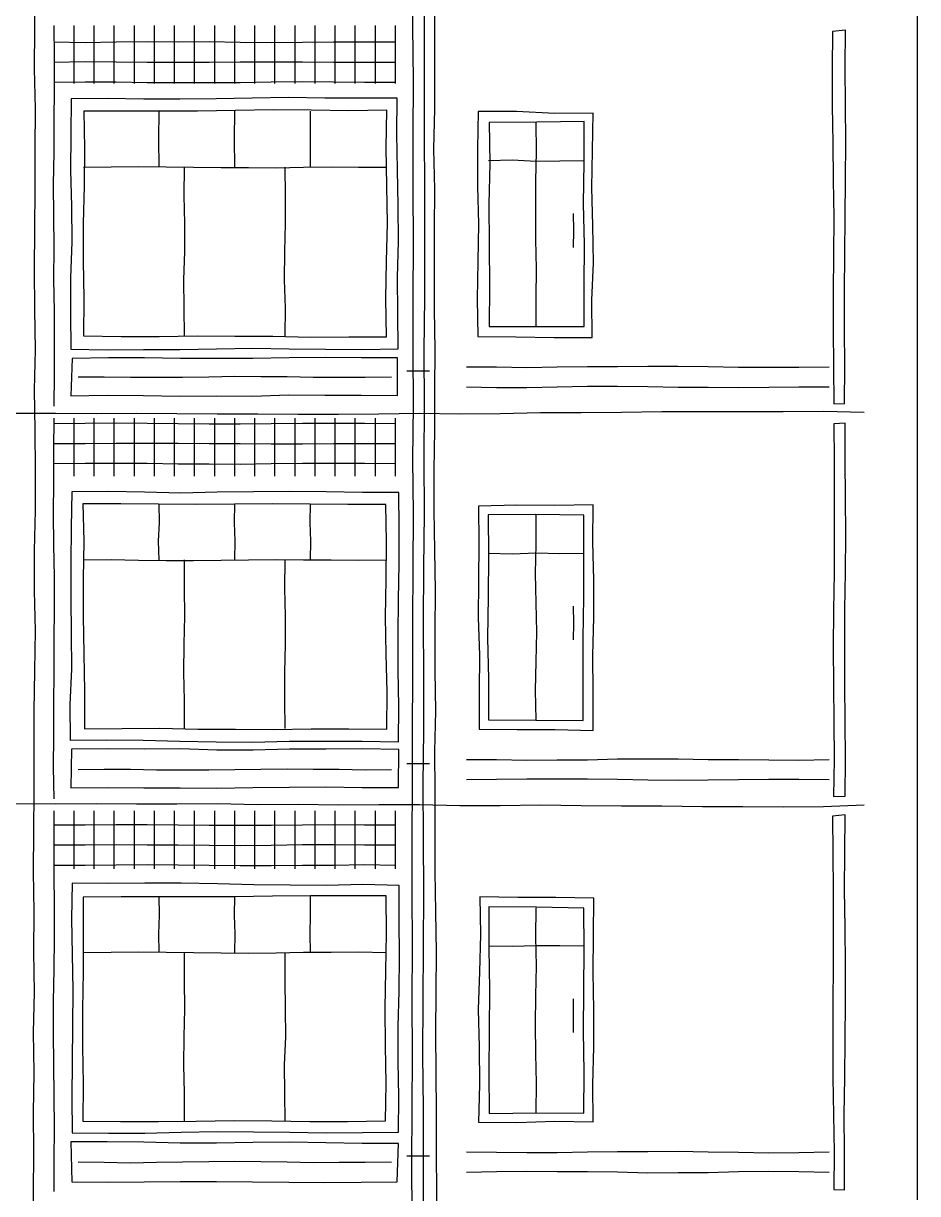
# Model space of a CAD drawing. Header units: millimetres. Extents: x 0 to 165, y 0 to 320.
# Drawn here: x 98.2 to 165, y 79 to 166.4 of the extents above; entities that cross this region are included whole.
import ezdxf

# ---------------------------------------------------------------- set-up
doc = ezdxf.new("R2010")
doc.units = ezdxf.units.MM
for name, color, linetype, true_color in [('01_KARKAS', 1, 'Continuous', 0xd62728), ('03_BALKONY', 3, 'Continuous', 0x2ca02c), ('04_KLADKA', 32, 'Continuous', 0x8c5a2b), ('06_VODOSTOK', 4, 'Continuous', 0x0f9aa0)]:
    doc.layers.add(name, color=color, linetype=linetype, true_color=true_color)

msp = doc.modelspace()

# ---------------------------------------------------------------- linework, layer by layer
at = {"layer": '01_KARKAS'}
for points in [[(98.922, 76), (98.961, 79), (99.002, 82), (98.971, 85), (99.004, 88), (98.976, 91), (99.038, 94), (99.002, 97), (99.009, 100), (98.97, 103), (98.981, 106), (99.014, 109), (99.005, 112), (99.004, 115), (99.06, 118), (99.106, 121), (99.039, 124), (99.044, 127), (99.115, 130), (99.122, 133), (99.096, 136), (99.041, 139), (99.123, 142), (99.057, 145), (99.045, 148), (99.069, 151), (99.1, 154), (99.08, 157), (99.108, 160), (99.041, 163), (99.064, 166), (99.072, 169)], [(129.096, 76), (129.088, 79), (129.071, 82), (129.057, 85), (129.045, 88), (129.013, 91), (129.043, 94), (129.064, 97), (129.007, 100), (128.967, 103), (128.955, 106), (128.963, 109), (128.952, 112), (129.009, 115), (128.966, 118), (128.971, 121), (128.989, 124), (128.931, 127), (128.887, 130), (128.89, 133), (128.934, 136), (128.95, 139), (128.957, 142), (128.926, 145), (128.929, 148), (128.92, 151), (128.93, 154), (128.879, 157), (128.935, 160), (128.948, 163), (128.931, 166), (128.95, 169)], [(165, 78.491), (165, 81.509), (165, 84.528), (165, 87.547), (165, 90.566), (165, 93.585), (165, 96.604), (165, 99.623), (165, 102.642), (165, 105.66), (165, 108.679), (165, 111.698), (165, 114.717), (165, 117.736), (165, 120.755), (165, 123.774), (165, 126.792), (165, 129.811), (165, 132.83), (165, 135.849), (165, 138.868), (165, 141.887), (165, 144.906), (165, 147.925), (165, 150.943), (165, 153.962), (165, 156.981), (165, 160), (165, 163.019), (165, 166.038), (165, 169.057)], [(97.596, 137.265), (100.615, 137.274), (103.635, 137.247), (106.654, 137.276), (109.673, 137.251), (112.692, 137.217), (115.712, 137.222), (118.731, 137.201), (121.75, 137.196), (124.769, 137.203), (127.788, 137.275), (130.808, 137.223), (133.827, 137.241), (136.846, 137.302), (139.865, 137.325), (142.885, 137.349), (145.904, 137.378), (148.923, 137.386), (151.942, 137.383), (154.962, 137.396), (157.981, 137.423), (161, 137.333)], [(97.596, 108.102), (100.615, 108.081), (103.635, 108.107), (106.654, 108.081), (109.673, 108.086), (112.692, 108.108), (115.712, 108.02), (118.731, 108.057), (121.75, 108.001), (124.769, 108.021), (127.788, 108.028), (130.808, 107.955), (133.827, 107.942), (136.846, 107.992), (139.865, 107.947), (142.885, 107.916), (145.904, 107.922), (148.923, 107.874), (151.942, 107.871), (154.962, 107.863), (157.981, 107.876), (161, 108)]]:
    msp.add_lwpolyline(points, dxfattribs=at)
at = {"layer": '03_BALKONY'}
for points in [[(158.639, 165.788), (158.615, 163.006), (158.616, 160.224), (158.676, 157.443), (158.704, 154.661), (158.747, 151.879), (158.721, 149.097), (158.684, 146.315), (158.686, 143.533), (158.707, 140.751), (158.754, 137.97)], [(159.623, 165.878), (158.639, 165.788)], [(159.552, 137.98), (159.563, 140.77), (159.548, 143.56), (159.542, 146.35), (159.558, 149.139), (159.593, 151.929), (159.619, 154.719), (159.645, 157.508), (159.626, 160.298), (159.589, 163.088), (159.623, 165.878)], [(101.789, 160.739), (101.755, 158.068), (101.717, 155.397), (101.811, 152.726), (101.833, 150.054), (101.738, 147.384), (101.719, 144.713), (101.748, 142.042)], [(126.121, 160.81), (123.418, 160.789), (120.714, 160.804), (118.01, 160.856), (115.307, 160.804), (112.603, 160.76), (109.9, 160.728), (107.196, 160.726), (104.493, 160.774), (101.789, 160.739)], [(126.214, 142.071), (126.177, 144.748), (126.158, 147.425), (126.222, 150.102), (126.193, 152.779), (126.146, 155.456), (126.099, 158.133), (126.121, 160.81)], [(102.725, 159.831), (102.764, 157.032), (102.754, 154.234), (102.679, 151.436), (102.684, 148.637), (102.719, 145.839), (102.693, 143.04)], [(125.357, 159.901), (122.528, 159.854), (119.699, 159.903), (116.87, 159.919), (114.041, 159.876), (111.212, 159.83), (108.383, 159.829), (105.554, 159.828), (102.725, 159.831)], [(108.35, 155.633), (108.328, 157.733), (108.35, 159.833)], [(114, 155.633), (113.973, 157.733), (114, 159.833)], [(119.65, 155.633), (119.657, 157.733), (119.65, 159.833)], [(125.338, 142.973), (125.29, 145.795), (125.343, 148.616), (125.397, 151.437), (125.352, 154.258), (125.312, 157.08), (125.357, 159.901)], [(132.172, 159.812), (132.116, 157.01), (132.136, 154.208), (132.192, 151.405), (132.152, 148.603), (132.111, 145.801), (132.146, 142.999)], [(140.758, 159.678), (137.895, 159.661), (135.034, 159.796), (132.172, 159.812)], [(140.704, 142.918), (140.673, 145.712), (140.788, 148.504), (140.736, 151.298), (140.677, 154.092), (140.72, 156.885), (140.758, 159.678)], [(133.007, 158.974), (133.038, 155.927), (132.974, 152.881), (132.997, 149.835), (133.02, 146.789), (133, 143.743)], [(140.101, 159.047), (136.554, 159.011), (133.007, 158.974)], [(136.5, 143.683), (136.51, 145.869), (136.537, 148.055), (136.492, 150.24), (136.48, 152.426), (136.491, 154.612), (136.541, 156.798), (136.5, 158.983)], [(140.092, 143.727), (140.106, 146.791), (140.111, 149.855), (140.053, 152.919), (140.103, 155.983), (140.101, 159.047)], [(102.7, 155.633), (104.755, 155.657), (106.809, 155.684), (108.864, 155.675), (110.918, 155.643), (112.973, 155.607), (115.027, 155.614), (117.082, 155.6), (119.136, 155.636), (121.191, 155.678), (123.245, 155.655), (125.3, 155.633)], [(110.233, 143.033), (110.219, 145.133), (110.2, 147.233), (110.262, 149.333), (110.277, 151.433), (110.225, 153.533), (110.233, 155.633)], [(117.767, 143.033), (117.783, 145.133), (117.725, 147.233), (117.741, 149.333), (117.78, 151.433), (117.795, 153.533), (117.767, 155.633)], [(132.95, 156.133), (134.725, 156.183), (136.5, 156.088), (138.275, 156.126), (140.05, 156.133)], [(139.3, 149.653), (139.314, 150.913), (139.3, 152.173)], [(133, 143.743), (136.546, 143.747), (140.092, 143.727)], [(102.693, 143.04), (105.523, 142.982), (108.354, 142.999), (111.185, 143.037), (114.015, 143.026), (116.846, 143.016), (119.677, 142.954), (122.507, 142.971), (125.338, 142.973)], [(132.146, 142.999), (134.999, 142.979), (137.851, 142.915), (140.704, 142.918)], [(101.748, 142.042), (104.466, 142.007), (107.185, 142.012), (109.903, 142.009), (112.622, 142.072), (115.34, 142.11), (118.059, 142.071), (120.777, 142.039), (123.496, 142.023), (126.214, 142.071)], [(101.858, 141.357), (101.764, 138.567)], [(126.152, 141.401), (123.452, 141.408), (120.753, 141.425), (118.054, 141.406), (115.355, 141.344), (112.655, 141.355), (109.956, 141.344), (107.257, 141.409), (104.557, 141.397), (101.858, 141.357)], [(126.148, 138.589), (126.152, 141.401)], [(131.3, 140.733), (133.558, 140.719), (135.817, 140.666), (138.075, 140.719), (140.333, 140.741), (142.592, 140.739), (144.85, 140.775), (147.108, 140.788), (149.367, 140.741), (151.625, 140.706), (153.883, 140.707), (156.142, 140.702), (158.4, 140.733)], [(102.3, 139.983), (104.25, 139.97), (106.2, 139.966), (108.15, 139.962), (110.1, 139.963), (112.05, 139.976), (114, 140.018), (115.95, 140.006), (117.9, 139.993), (119.85, 139.954), (121.8, 139.947), (123.75, 139.964), (125.7, 139.983)], [(131.3, 139.233), (133.558, 139.19), (135.817, 139.187), (138.075, 139.224), (140.333, 139.288), (142.592, 139.289), (144.85, 139.257), (147.108, 139.199), (149.367, 139.204), (151.625, 139.186), (153.883, 139.197), (156.142, 139.226), (158.4, 139.233)], [(101.764, 138.567), (104.474, 138.61), (107.183, 138.587), (109.892, 138.54), (112.602, 138.553), (115.311, 138.544), (118.02, 138.625), (120.729, 138.604), (123.439, 138.615), (126.148, 138.589)], [(158.754, 137.97), (159.552, 137.98)], [(158.748, 136.467), (158.761, 133.683), (158.781, 130.898), (158.772, 128.113), (158.757, 125.328), (158.716, 122.543), (158.694, 119.758), (158.711, 116.973), (158.732, 114.189), (158.763, 111.404), (158.728, 108.619)], [(159.6, 136.528), (158.748, 136.467)], [(159.589, 108.645), (159.61, 111.433), (159.602, 114.222), (159.566, 117.01), (159.562, 119.798), (159.569, 122.586), (159.621, 125.375), (159.638, 128.163), (159.611, 130.951), (159.58, 133.739), (159.6, 136.528)], [(101.84, 131.378), (101.78, 128.729), (101.758, 126.08), (101.76, 123.431), (101.787, 120.782), (101.793, 118.133), (101.683, 115.485), (101.711, 112.835)], [(126.251, 131.343), (123.539, 131.343), (120.827, 131.38), (118.114, 131.42), (115.402, 131.388), (112.69, 131.351), (109.977, 131.297), (107.265, 131.365), (104.552, 131.406), (101.84, 131.378)], [(126.227, 112.701), (126.249, 115.364), (126.195, 118.027), (126.198, 120.69), (126.222, 123.354), (126.284, 126.017), (126.274, 128.68), (126.251, 131.343)], [(125.278, 130.441), (122.45, 130.448), (119.622, 130.47), (116.794, 130.502), (113.966, 130.475), (111.138, 130.435), (108.311, 130.468), (105.483, 130.487), (102.655, 130.499)], [(102.655, 130.499), (102.716, 127.696), (102.676, 124.894), (102.671, 122.091), (102.723, 119.289), (102.775, 116.486), (102.767, 113.684)], [(108.35, 126.3), (108.309, 127.7), (108.371, 129.1), (108.35, 130.5)], [(114, 126.3), (114.029, 127.7), (113.98, 129.1), (114, 130.5)], [(119.65, 126.3), (119.669, 127.7), (119.621, 129.1), (119.65, 130.5)], [(125.346, 113.657), (125.382, 116.455), (125.315, 119.252), (125.265, 122.049), (125.301, 124.846), (125.325, 127.644), (125.278, 130.441)], [(132.204, 130.307), (132.221, 127.532), (132.196, 124.757), (132.167, 121.983), (132.28, 119.208), (132.251, 116.434), (132.246, 113.659)], [(140.773, 130.426), (137.917, 130.372), (135.059, 130.394), (132.204, 130.307)], [(140.78, 113.562), (140.758, 116.372), (140.746, 119.183), (140.808, 121.994), (140.809, 124.805), (140.748, 127.615), (140.773, 130.426)], [(132.913, 129.66), (132.947, 126.6), (132.914, 123.54), (132.884, 120.479), (132.94, 117.419), (132.943, 114.359)], [(140.074, 129.653), (136.494, 129.686), (132.913, 129.66)], [(136.5, 114.35), (136.467, 116.536), (136.508, 118.721), (136.552, 120.907), (136.504, 123.093), (136.468, 125.279), (136.501, 127.464), (136.5, 129.65)], [(140.026, 114.297), (140.019, 117.369), (140.009, 120.44), (140.07, 123.511), (140.069, 126.582), (140.074, 129.653)], [(132.95, 126.8), (134.725, 126.764), (136.5, 126.836), (138.275, 126.776), (140.05, 126.8)], [(102.7, 126.3), (104.755, 126.333), (106.809, 126.289), (108.864, 126.255), (110.918, 126.259), (112.973, 126.283), (115.027, 126.315), (117.082, 126.343), (119.136, 126.307), (121.191, 126.306), (123.245, 126.272), (125.3, 126.3)], [(110.233, 113.7), (110.255, 115.8), (110.198, 117.9), (110.22, 120), (110.265, 122.1), (110.246, 124.2), (110.233, 126.3)], [(117.767, 113.7), (117.748, 115.8), (117.748, 117.9), (117.79, 120), (117.795, 122.1), (117.736, 124.2), (117.767, 126.3)], [(139.3, 120.32), (139.326, 121.58), (139.3, 122.84)], [(102.767, 113.684), (105.589, 113.696), (108.412, 113.727), (111.234, 113.661), (114.057, 113.644), (116.879, 113.641), (119.701, 113.679), (122.524, 113.684), (125.346, 113.657)], [(132.943, 114.359), (136.484, 114.334), (140.026, 114.297)], [(101.711, 112.835), (104.435, 112.865), (107.159, 112.825), (109.883, 112.769), (112.607, 112.714), (115.331, 112.695), (118.055, 112.763), (120.779, 112.752), (123.503, 112.763), (126.227, 112.701)], [(132.246, 113.659), (135.09, 113.635), (137.935, 113.629), (140.78, 113.562)], [(101.806, 112.157), (101.76, 109.278)], [(126.243, 112.131), (123.527, 112.176), (120.812, 112.17), (118.097, 112.159), (115.382, 112.085), (112.667, 112.091), (109.952, 112.173), (107.237, 112.169), (104.522, 112.181), (101.806, 112.157)], [(126.23, 109.288), (126.243, 112.131)], [(131.3, 111.4), (133.558, 111.396), (135.817, 111.336), (138.075, 111.351), (140.333, 111.368), (142.592, 111.437), (144.85, 111.442), (147.108, 111.436), (149.367, 111.399), (151.625, 111.377), (153.883, 111.359), (156.142, 111.345), (158.4, 111.4)], [(102.3, 110.65), (104.25, 110.663), (106.2, 110.657), (108.15, 110.611), (110.1, 110.623), (112.05, 110.608), (114, 110.638), (115.95, 110.661), (117.9, 110.694), (119.85, 110.661), (121.8, 110.665), (123.75, 110.61), (125.7, 110.65)], [(101.76, 109.278), (104.479, 109.304), (107.198, 109.273), (109.917, 109.265), (112.636, 109.253), (115.355, 109.299), (118.074, 109.321), (120.793, 109.337), (123.511, 109.299), (126.23, 109.288)], [(131.3, 109.9), (133.558, 109.918), (135.817, 109.946), (138.075, 109.937), (140.333, 109.941), (142.592, 109.916), (144.85, 109.863), (147.108, 109.842), (149.367, 109.867), (151.625, 109.885), (153.883, 109.911), (156.142, 109.922), (158.4, 109.9)], [(158.728, 108.619), (159.589, 108.645)], [(159.6, 107.246), (158.634, 107.157)], [(158.634, 107.157), (158.663, 104.368), (158.689, 101.58), (158.697, 98.791), (158.702, 96.003), (158.663, 93.214), (158.672, 90.426), (158.68, 87.637), (158.707, 84.849), (158.78, 82.061), (158.736, 79.272)], [(159.552, 79.246), (159.547, 82.046), (159.526, 84.846), (159.561, 87.646), (159.595, 90.446), (159.604, 93.246), (159.608, 96.046), (159.588, 98.846), (159.552, 101.646), (159.562, 104.446), (159.6, 107.246)], [(101.857, 102.155), (101.807, 99.49), (101.857, 96.825), (101.909, 94.16), (101.884, 91.496), (101.85, 88.831), (101.836, 86.166), (101.865, 83.501)], [(126.276, 101.971), (123.563, 102.05), (120.849, 101.978), (118.136, 101.994), (115.423, 102.014), (112.71, 102.096), (109.997, 102.141), (107.284, 102.139), (104.57, 102.125), (101.857, 102.155)], [(126.236, 83.548), (126.251, 86.18), (126.194, 88.812), (126.212, 91.444), (126.278, 94.075), (126.302, 96.707), (126.275, 99.339), (126.276, 101.971)], [(102.674, 101.108), (102.679, 98.316), (102.676, 95.524), (102.617, 92.732), (102.619, 89.939), (102.68, 87.147), (102.64, 84.354)], [(125.302, 101.192), (122.473, 101.194), (119.645, 101.211), (116.816, 101.172), (113.988, 101.125), (111.16, 101.122), (108.331, 101.127), (105.503, 101.137), (102.674, 101.108)], [(108.35, 96.967), (108.32, 98.367), (108.369, 99.767), (108.35, 101.167)], [(114, 96.967), (114.025, 98.367), (113.967, 99.767), (114, 101.167)], [(119.65, 96.967), (119.636, 98.367), (119.653, 99.767), (119.65, 101.167)], [(125.257, 84.388), (125.301, 87.188), (125.255, 89.989), (125.234, 92.79), (125.288, 95.591), (125.326, 98.391), (125.302, 101.192)], [(132.291, 101.12), (132.35, 98.316), (132.288, 95.513), (132.186, 92.71), (132.243, 89.907), (132.271, 87.103), (132.207, 84.3)], [(140.828, 101.032), (137.982, 101.067), (135.137, 101.079), (132.291, 101.12)], [(140.766, 84.324), (140.752, 87.109), (140.808, 89.893), (140.813, 92.678), (140.759, 95.463), (140.804, 98.247), (140.828, 101.032)], [(132.985, 100.375), (132.982, 97.289), (133.03, 94.204), (133.004, 91.118), (132.984, 88.033), (133.006, 84.947)], [(140.076, 100.289), (136.53, 100.349), (132.985, 100.375)], [(136.5, 85.017), (136.546, 87.202), (136.497, 89.388), (136.47, 91.574), (136.492, 93.76), (136.53, 95.945), (136.49, 98.131), (136.5, 100.317)], [(140.071, 84.97), (140.098, 88.034), (140.035, 91.098), (140.071, 94.161), (140.091, 97.225), (140.076, 100.289)], [(132.95, 97.467), (134.725, 97.433), (136.5, 97.483), (138.275, 97.502), (140.05, 97.467)], [(102.7, 96.967), (104.755, 96.985), (106.809, 97.007), (108.864, 97.003), (110.918, 96.973), (112.973, 96.949), (115.027, 96.927), (117.082, 96.952), (119.136, 96.987), (121.191, 96.993), (123.245, 97.009), (125.3, 96.967)], [(110.233, 84.367), (110.247, 86.467), (110.203, 88.567), (110.211, 90.667), (110.257, 92.767), (110.25, 94.867), (110.233, 96.967)], [(117.767, 84.367), (117.737, 86.467), (117.717, 88.567), (117.804, 90.667), (117.795, 92.767), (117.769, 94.867), (117.767, 96.967)], [(139.3, 90.987), (139.29, 92.247), (139.3, 93.507)], [(133.006, 84.947), (136.539, 84.987), (140.071, 84.97)], [(102.64, 84.354), (105.467, 84.337), (108.294, 84.351), (111.121, 84.368), (113.948, 84.414), (116.775, 84.378), (119.603, 84.335), (122.43, 84.348), (125.257, 84.388)], [(132.207, 84.3), (135.06, 84.255), (137.913, 84.362), (140.766, 84.324)], [(101.865, 83.501), (104.573, 83.464), (107.281, 83.458), (109.989, 83.542), (112.696, 83.592), (115.404, 83.569), (118.112, 83.544), (120.82, 83.498), (123.528, 83.507), (126.236, 83.548)], [(126.234, 82.693), (123.514, 82.702), (120.794, 82.751), (118.075, 82.795), (115.355, 82.783), (112.635, 82.73), (109.915, 82.715), (107.196, 82.787), (104.477, 82.813), (101.757, 82.819)], [(101.757, 82.819), (101.818, 79.839)], [(126.14, 79.821), (126.234, 82.693)], [(102.3, 81.317), (104.25, 81.291), (106.2, 81.263), (108.15, 81.304), (110.1, 81.334), (112.05, 81.36), (114, 81.374), (115.95, 81.363), (117.9, 81.334), (119.85, 81.269), (121.8, 81.299), (123.75, 81.294), (125.7, 81.317)], [(131.3, 82.067), (133.558, 82.037), (135.817, 82.023), (138.075, 82.021), (140.333, 82.085), (142.592, 82.088), (144.85, 82.107), (147.108, 82.115), (149.367, 82.084), (151.625, 82.039), (153.883, 82.01), (156.142, 82.015), (158.4, 82.067)], [(131.3, 80.567), (133.558, 80.593), (135.817, 80.631), (138.075, 80.604), (140.333, 80.601), (142.592, 80.568), (144.85, 80.511), (147.108, 80.536), (149.367, 80.54), (151.625, 80.6), (153.883, 80.622), (156.142, 80.603), (158.4, 80.567)], [(101.818, 79.839), (104.52, 79.803), (107.223, 79.84), (109.925, 79.85), (112.628, 79.862), (115.33, 79.837), (118.033, 79.8), (120.735, 79.783), (123.438, 79.812), (126.14, 79.821)], [(158.736, 79.272), (159.552, 79.246)]]:
    msp.add_lwpolyline(points, dxfattribs=at)
at = {"layer": '04_KLADKA'}
for points in [[(100.5, 137.783), (100.524, 140.153), (100.536, 142.522), (100.532, 144.892), (100.491, 147.261), (100.496, 149.631), (100.476, 152), (100.47, 154.369), (100.502, 156.739), (100.504, 159.108), (100.54, 161.478), (100.529, 163.847), (100.5, 166.217)], [(102, 161.883), (102, 166.217)], [(103.5, 161.883), (103.5, 166.217)], [(105, 161.883), (105, 166.217)], [(106.5, 161.883), (106.5, 166.217)], [(108, 161.883), (108, 166.217)], [(109.5, 161.883), (109.5, 166.217)], [(111, 161.883), (111, 166.217)], [(112.5, 161.883), (112.5, 166.217)], [(114, 161.883), (114, 166.217)], [(115.5, 161.883), (115.5, 166.217)], [(117, 161.883), (117, 166.217)], [(118.5, 161.883), (118.5, 166.217)], [(120, 161.883), (120, 166.217)], [(121.5, 161.883), (121.5, 166.217)], [(123, 161.883), (123, 166.217)], [(124.5, 161.883), (124.5, 166.217)], [(126, 161.883), (126, 166.217)], [(100.5, 165), (102.818, 164.969), (105.136, 165.016), (107.455, 165.032), (109.773, 165.018), (112.091, 165.024), (114.409, 164.996), (116.727, 164.965), (119.045, 164.98), (121.364, 165.007), (123.682, 165.01), (126, 165)], [(100.5, 163.5), (102.818, 163.538), (105.136, 163.512), (107.455, 163.492), (109.773, 163.482), (112.091, 163.482), (114.409, 163.509), (116.727, 163.515), (119.045, 163.526), (121.364, 163.494), (123.682, 163.491), (126, 163.5)], [(100.5, 162), (102.818, 162.029), (105.136, 162.017), (107.455, 161.978), (109.773, 161.96), (112.091, 161.964), (114.409, 161.982), (116.727, 162.029), (119.045, 162.039), (121.364, 162.013), (123.682, 162.001), (126, 162)], [(100.5, 108.45), (100.459, 110.819), (100.479, 113.189), (100.489, 115.558), (100.504, 117.928), (100.517, 120.297), (100.526, 122.667), (100.521, 125.036), (100.483, 127.406), (100.468, 129.775), (100.479, 132.144), (100.477, 134.514), (100.5, 136.883)], [(100.5, 136.5), (102.818, 136.528), (105.136, 136.544), (107.455, 136.525), (109.773, 136.487), (112.091, 136.47), (114.409, 136.465), (116.727, 136.483), (119.045, 136.52), (121.364, 136.529), (123.682, 136.509), (126, 136.5)], [(102, 132.55), (102, 136.883)], [(103.5, 132.55), (103.5, 136.883)], [(105, 132.55), (105, 136.883)], [(106.5, 132.55), (106.5, 136.883)], [(108, 132.55), (108, 136.883)], [(109.5, 132.55), (109.5, 136.883)], [(111, 132.55), (111, 136.883)], [(112.5, 132.55), (112.5, 136.883)], [(114, 132.55), (114, 136.883)], [(115.5, 132.55), (115.5, 136.883)], [(117, 132.55), (117, 136.883)], [(118.5, 132.55), (118.5, 136.883)], [(120, 132.55), (120, 136.883)], [(121.5, 132.55), (121.5, 136.883)], [(123, 132.55), (123, 136.883)], [(124.5, 132.55), (124.5, 136.883)], [(126, 132.55), (126, 136.883)], [(100.5, 135), (102.818, 134.993), (105.136, 135.014), (107.455, 135.025), (109.773, 135.018), (112.091, 135.004), (114.409, 134.998), (116.727, 134.963), (119.045, 134.968), (121.364, 134.988), (123.682, 135.007), (126, 135)], [(100.5, 133.5), (102.818, 133.525), (105.136, 133.526), (107.455, 133.522), (109.773, 133.481), (112.091, 133.479), (114.409, 133.461), (116.727, 133.493), (119.045, 133.522), (121.364, 133.523), (123.682, 133.519), (126, 133.5)], [(100.5, 79.117), (100.513, 81.486), (100.532, 83.856), (100.508, 86.225), (100.493, 88.594), (100.47, 90.964), (100.47, 93.333), (100.506, 95.703), (100.522, 98.072), (100.539, 100.442), (100.515, 102.811), (100.503, 105.181), (100.5, 107.55)], [(102, 103.217), (102, 107.55)], [(103.5, 103.217), (103.5, 107.55)], [(105, 103.217), (105, 107.55)], [(106.5, 103.217), (106.5, 107.55)], [(108, 103.217), (108, 107.55)], [(109.5, 103.217), (109.5, 107.55)], [(111, 103.217), (111, 107.55)], [(112.5, 103.217), (112.5, 107.55)], [(114, 103.217), (114, 107.55)], [(115.5, 103.217), (115.5, 107.55)], [(117, 103.217), (117, 107.55)], [(118.5, 103.217), (118.5, 107.55)], [(120, 103.217), (120, 107.55)], [(121.5, 103.217), (121.5, 107.55)], [(123, 103.217), (123, 107.55)], [(124.5, 103.217), (124.5, 107.55)], [(126, 103.217), (126, 107.55)], [(100.5, 106.5), (102.818, 106.514), (105.136, 106.521), (107.455, 106.537), (109.773, 106.511), (112.091, 106.478), (114.409, 106.483), (116.727, 106.489), (119.045, 106.505), (121.364, 106.534), (123.682, 106.515), (126, 106.5)], [(100.5, 105), (102.818, 105.021), (105.136, 105.028), (107.455, 105.015), (109.773, 105.002), (112.091, 104.978), (114.409, 104.966), (116.727, 104.995), (119.045, 105.026), (121.364, 105.036), (123.682, 105.01), (126, 105)], [(100.5, 103.5), (102.818, 103.504), (105.136, 103.513), (107.455, 103.544), (109.773, 103.525), (112.091, 103.497), (114.409, 103.465), (116.727, 103.472), (119.045, 103.495), (121.364, 103.5), (123.682, 103.53), (126, 103.5)]]:
    msp.add_lwpolyline(points, dxfattribs=at)
at = {"layer": '06_VODOSTOK'}
for points in [[(127.241, 77.203), (127.225, 81.246), (127.237, 85.289), (127.263, 89.332), (127.254, 93.375), (127.265, 97.418), (127.259, 101.462), (127.26, 105.505), (127.267, 109.548), (127.277, 113.591), (127.293, 117.634), (127.305, 121.677), (127.333, 125.72), (127.338, 129.763), (127.3, 133.806), (127.346, 137.849), (127.316, 141.892), (127.32, 145.935), (127.357, 149.978), (127.323, 154.022), (127.321, 158.065), (127.347, 162.108), (127.291, 166.151), (127.326, 170.194)], [(128.097, 77.203), (128.087, 81.246), (128.087, 85.289), (128.046, 89.332), (128.065, 93.375), (128.095, 97.418), (128.117, 101.462), (128.099, 105.505), (128.081, 109.548), (128.119, 113.591), (128.11, 117.634), (128.102, 121.677), (128.132, 125.72), (128.173, 129.763), (128.15, 133.806), (128.169, 137.849), (128.152, 141.892), (128.2, 145.935), (128.207, 149.978), (128.185, 154.022), (128.18, 158.065), (128.16, 162.108), (128.174, 166.151), (128.154, 170.194)], [(126.85, 140.433), (128.55, 140.433)], [(126.85, 111.1), (128.55, 111.1)], [(126.85, 81.767), (128.55, 81.767)]]:
    msp.add_lwpolyline(points, dxfattribs=at)

doc.saveas('drawing.dxf')
